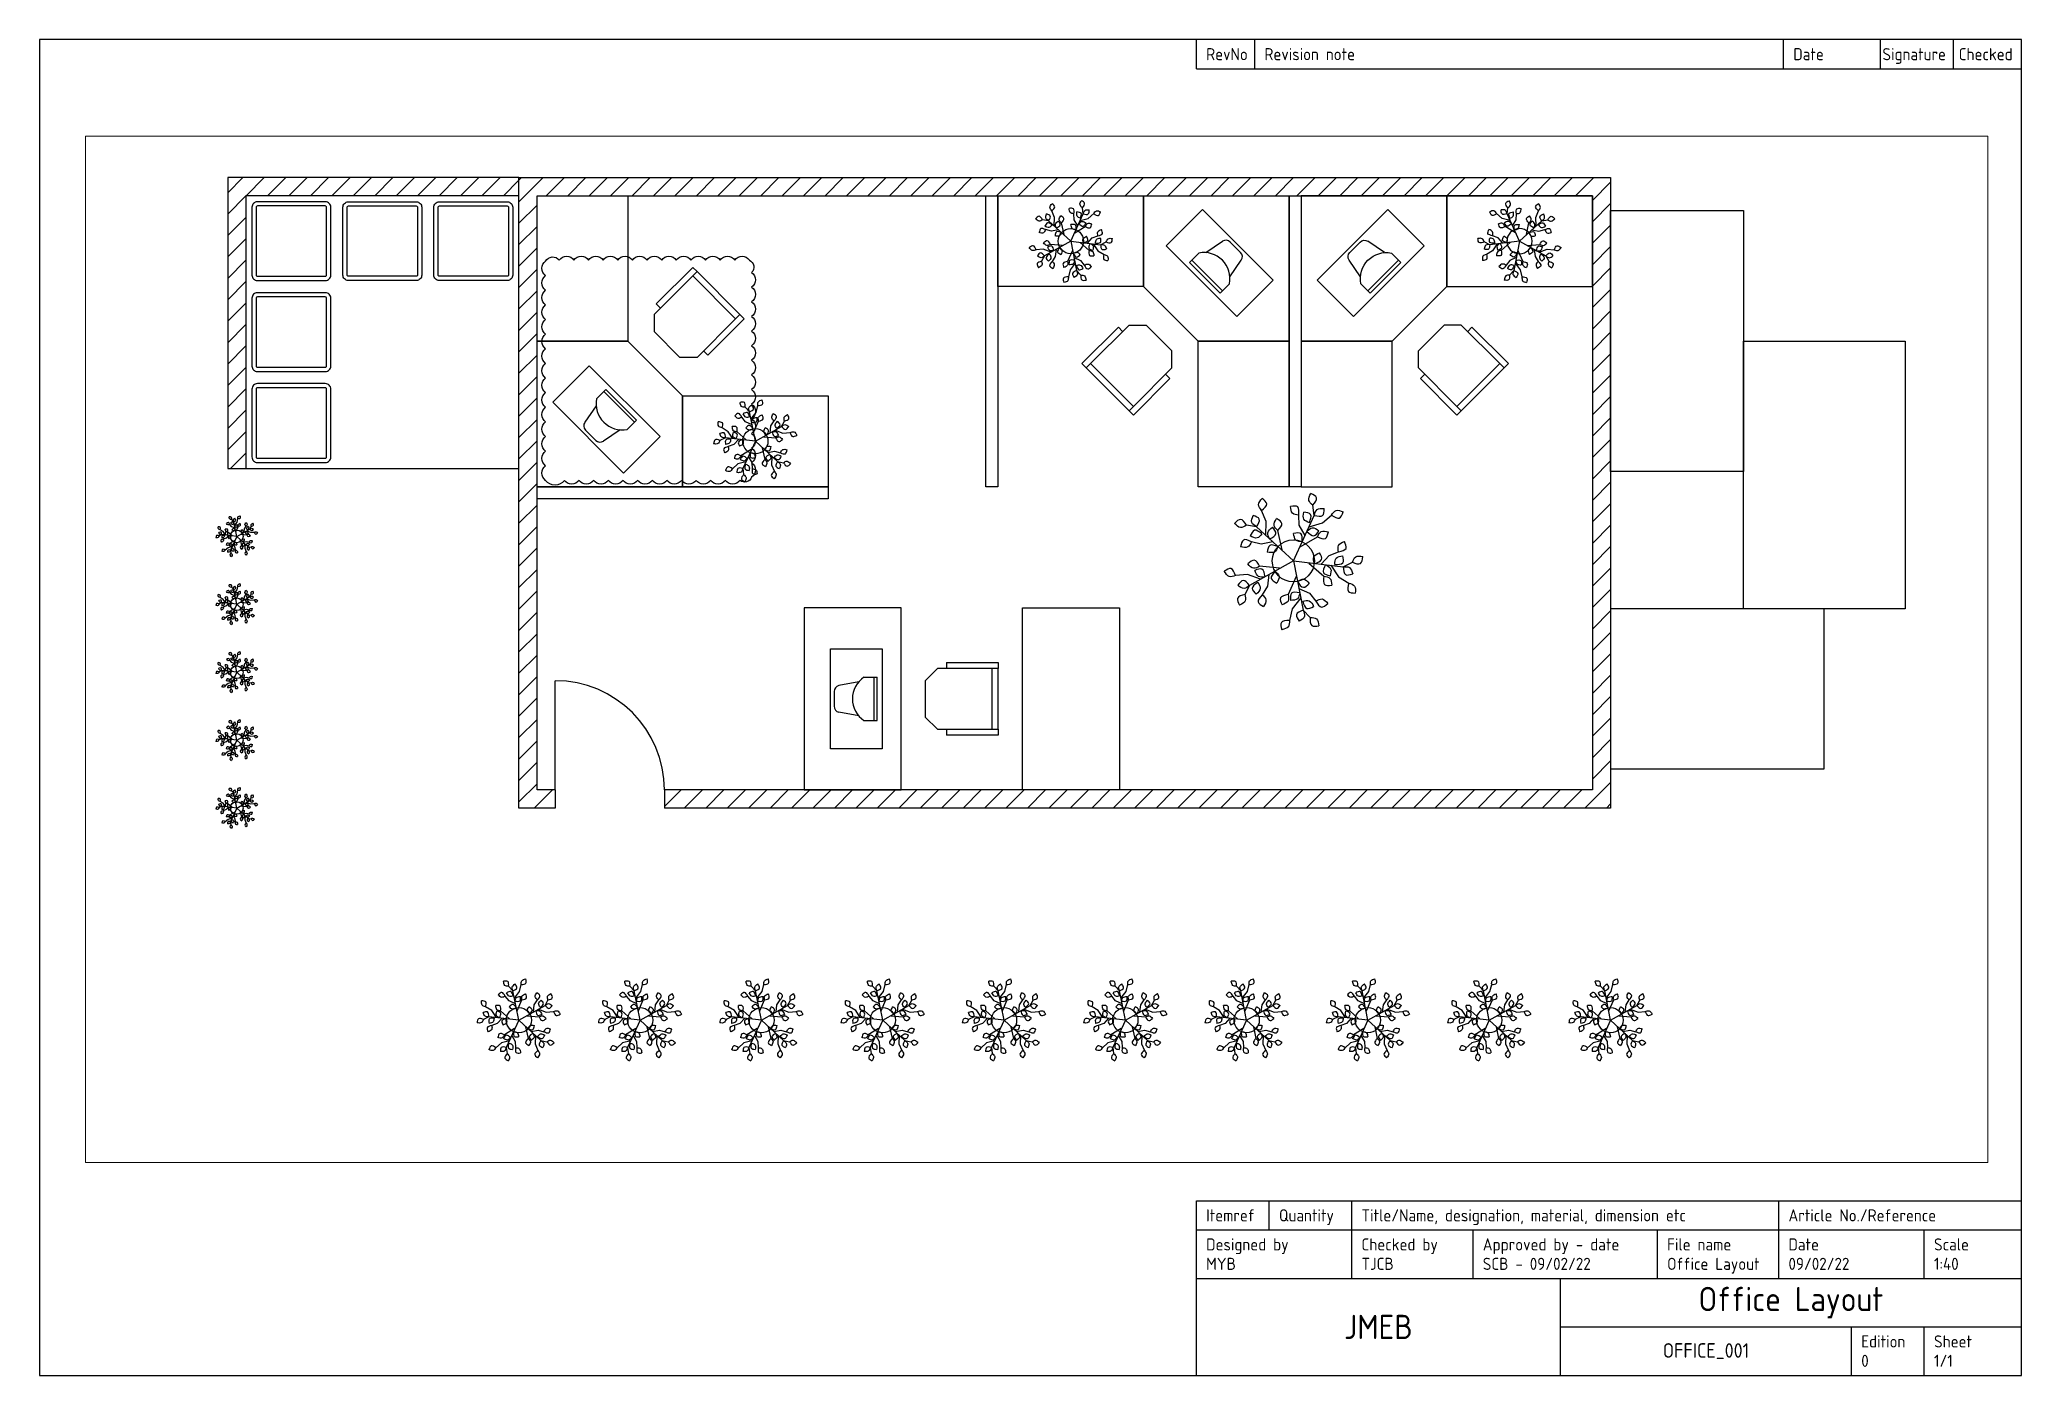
# Paper-space layout 'ISO A3' of a CAD drawing. Header units: millimetres. Extents: x 0 to 408, y 0 to 275.
# The model-space entities are those that its viewports show. They can reach past a viewport. Long polylines and large blocks are cut down to what shows.
import ezdxf
from ezdxf.enums import TextEntityAlignment as Align

# ---------------------------------------------------------------- set-up
doc = ezdxf.new("R2010")
doc.units = ezdxf.units.MM
doc.header["$LTSCALE"] = 200
doc.header["$MEASUREMENT"] = 0
doc.layers.add('0-Markups', color=140, linetype='Continuous', lineweight=30)
for name, color, linetype in [('Bins_DWG1', 150, 'Continuous'), ('Bins_DWG2', 150, 'Continuous'), ('CHAIRS_DWG1', 100, 'Continuous'), ('CHAIRS_DWG2', 100, 'Continuous'), ('DESKS_DWG1', 7, 'Continuous'), ('DESKS_DWG2', 7, 'Continuous'), ('FRAME 025_DWG1', 7, 'Continuous'), ('FRAME 050_DWG1', 6, 'Continuous'), ('FRAME 070_DWG1', 5, 'Continuous'), ('Furniture_DWG1', 1, 'Continuous'), ('Furniture_DWG2', 1, 'Continuous'), ('Hatching-WALL_DWG1', 1, 'Continuous'), ('Hatching-WALL_DWG2', 1, 'Continuous'), ('Landscaping_DWG1', 92, 'Continuous'), ('Landscaping_DWG2', 92, 'Continuous'), ('PCS_DWG1', 10, 'Continuous'), ('PCS_DWG2', 10, 'Continuous'), ('PLANTS_DWG1', 3, 'Continuous'), ('PLANTS_DWG2', 3, 'Continuous'), ('Walls_DWG1', 42, 'Continuous'), ('Walls_DWG2', 42, 'Continuous')]:
    doc.layers.add(name, color=color, linetype=linetype)
doc.layers.add('Viewports_DWG1', color=8, linetype='Continuous', plot=False)
doc.styles.add('ISO Proportional', font='isocp.shx')

# ---------------------------------------------------------------- blocks, each defined once
blk = doc.blocks.new('ISO A3 title block')
at = {"layer": 'FRAME 070_DWG1'}
for p, q in [((0, 275.41), (0, 0)), ((408.41, 275.41), (0, 275.41)), ((238.41, 269.41), (238.41, 275.41)), ((250.41, 269.41), (250.41, 275.41)), ((359.41, 269.41), (359.41, 275.41)), ((379.41, 269.41), (379.41, 275.41)), ((394.41, 269.41), (394.41, 275.41)), ((408.41, 0), (408.41, 275.41)), ((238.41, 269.41), (408.41, 269.41)), ((238.41, 30), (238.41, 36)), ((238.41, 36), (408.41, 36)), ((253.41, 30), (253.41, 36)), ((270.41, 30), (270.41, 36)), ((358.41, 30), (358.41, 36)), ((238.41, 0), (238.41, 30)), ((238.41, 30), (408.41, 30)), ((270.41, 20), (270.41, 30)), ((295.41, 20), (295.41, 30)), ((333.41, 20), (333.41, 30)), ((358.41, 20), (358.41, 30)), ((388.41, 20), (388.41, 30)), ((238.41, 20), (408.41, 20)), ((313.41, 0), (313.41, 20)), ((313.41, 10), (408.41, 10)), ((373.41, 0), (373.41, 10)), ((388.41, 0), (388.41, 10)), ((0, 0), (408.41, 0))]:
    blk.add_line(p, q, dxfattribs=at)
at = {"layer": 'FRAME 025_DWG1', "style": 'ISO Proportional'}
for s, p in [('RevNo', (240.41, 272.41)), ('Revision note', (252.41, 272.41)), ('Date', (361.41, 272.41)), ('Signature', (379.77, 272.41)), ('Checked', (395.49, 272.41)), ('Itemref', (240.41, 33)), ('Quantity', (255.41, 33)), ('Title/Name, designation, material, dimension etc', (272.41, 33)), ('Article No./Reference', (360.41, 33)), ('Designed by', (240.41, 27)), ('Checked by', (272.41, 27)), ('Approved by - date', (297.41, 27)), ('File name', (335.41, 27)), ('Date', (360.41, 27)), ('Scale', (390.41, 27)), ('Edition', (375.41, 7)), ('Sheet', (390.41, 7))]:
    blk.add_text(s, height=2.5, dxfattribs=at).set_placement(p, align=Align.MIDDLE_LEFT)
at = {"layer": 'FRAME 025_DWG1', "style": 'ISO Proportional', "flags": 8}
for tag, p in [('DESIGNED_BY', (240.41, 23)), ('CHECKED_BY', (272.41, 23)), ('APPROVED_BY_DATE', (297.41, 23)), ('FILENAME', (335.41, 23)), ('DATE', (360.41, 23)), ('SCALE', (390.41, 23)), ('EDITION', (375.41, 3)), ('SHEET', (390.41, 3))]:
    blk.add_attdef(tag, text='', height=2.5, dxfattribs=at).set_placement(p, align=Align.MIDDLE_LEFT)
at = {"layer": 'FRAME 050_DWG1', "style": 'ISO Proportional', "flags": 8}
for tag, height, p in [('TITLE', 5, (360.91, 15)), ('OWNER', 5, (275.91, 10)), ('DRAWING_NUMBER', 3, (343.41, 5))]:
    blk.add_attdef(tag, text='', height=height, dxfattribs=at).set_placement(p, align=Align.MIDDLE)
blk = doc.blocks.new('DWG2$0$LEAF')
at = {"layer": 'PLANTS_DWG2', "color": 193, "end_tangent": (0.962728, 0.27047)}
blk.add_spline([(0, 0), (-1.96, 1.89), (-3.91, 0.55)], degree=3, dxfattribs=at)
at = {"layer": 'PLANTS_DWG2', "color": 193}
blk.add_spline([(0, 0), (-1.96, -0.79), (-3.91, 0.55)], degree=3, dxfattribs=at)
blk = doc.blocks.new('DWG2$0$PLANT')
at = {"layer": 'PLANTS_DWG2', "color": 193}
for p, q in [((-8.94, 12.99), (-10.48, 16.67)), ((0, 0), (6.9, 15.01)), ((1.96, 11.78), (1.76, 15.09)), ((6.9, 15.01), (6.44, 18.36)), ((9.59, 12.51), (12.61, 15.12)), ((-12.14, 11.21), (-15.47, 11.8)), ((0, 0), (-12.14, 11.21)), ((-9.12, 8.41), (-8.94, 12.99)), ((-3.71, 3.61), (-5.13, 10.02)), ((3.86, 8.39), (1.96, 11.78)), ((2.29, 4.64), (7.94, 7.98)), ((5.18, 11.27), (9.59, 12.51)), ((0, 0), (-14.41, -8.09)), ((-10.6, 5.51), (-13.81, 6.34)), ((-6.79, 6.26), (-10.6, 5.51)), ((0, 0), (16.41, -1.93)), ((0, 0), (3.24, -16.2)), ((9.17, -1.08), (11.81, 1.77)), ((11.81, 1.77), (14.9, 2.99)), ((-15.11, -4.49), (-19.09, -4.82)), ((-10.82, -6.07), (-15.11, -4.49)), ((-4.58, -2.41), (-11.11, -1.79)), ((-8.05, -4.52), (-8.51, -8.38)), ((0.88, -5.1), (-1.74, -11.12)), ((5.12, -0.74), (10.04, -5.09)), ((12.32, -1.45), (14.86, -5.25)), ((14.86, -5.25), (18.27, -7.32)), ((16.41, -1.93), (19.45, -0.45)), ((-14.41, -8.09), (-16, -11.07)), ((-8.51, -8.38), (-10.29, -11.17)), ((2.43, -12.17), (-0.4, -15.76)), ((1.81, -9.05), (5.34, -10.69)), ((5.34, -10.69), (7.45, -13.24)), ((-0.4, -15.76), (-1.32, -19.64)), ((3.24, -16.2), (5.58, -18.64))]:
    blk.add_line(p, q, dxfattribs=at)
blk.add_circle((0, 0), 6.94, dxfattribs=at)
for p, rotation in [((-10.48, 16.67), 275.0403243146722), ((6.44, 18.36), 288), ((-12.14, 11.21), 294.9348524070542), ((-5.13, 10.02), 283.8275635624211), ((1.76, 15.09), 320.7033619510831), ((5.3, 12.61), 306.4161162851195), ((6.9, 15.01), 222.9348524070542), ((12.61, 15.12), 203.0403243146722), ((-13.81, 6.34), 32.70336195108312), ((-10.36, 8.94), 18.41611628511951), ((-7.87, 7.26), 263.5135545668045), ((2.9, 6.3), 323.1792104330925), ((4.47, 9.73), 191.5135545668045), ((7.94, 7.98), 211.8275635624211), ((14.9, 2.99), 248.7033619510831), ((-11.11, -1.79), 355.8275635624211), ((-5.1, 4.7), 35.17921043309246), ((6.89, -0.81), 251.1792104330924), ((13.63, -1.14), 234.4161162851195), ((19.45, -0.45), 216), ((-19.09, -4.82), 347.0403243146721), ((-14.41, -8.09), 6.934852407054164), ((-9.34, -5.24), 335.5135545668045), ((-6.05, -3.4), 107.1792104330925), ((1.36, -6.8), 179.1792104330925), ((10.04, -5.09), 139.8275635624211), ((10.64, -1.25), 119.5135545668045), ((16.41, -1.93), 150.9348524070542), ((-16, -11.07), 72), ((-11.7, -7.09), 90.41611628511951), ((-10.29, -11.17), 104.7033619510831), ((-1.74, -11.12), 67.8275635624211), ((2.1, -10.5), 47.51355456680455), ((3.13, -13.32), 162.4161162851195), ((7.45, -13.24), 176.7033619510831), ((18.27, -7.32), 131.0403243146722), ((-1.32, -19.64), 59.0403243146722), ((3.24, -16.2), 78.93485240705415), ((5.58, -18.64), 144)]:
    blk.add_blockref('DWG2$0$LEAF', p, dxfattribs=dict(at, rotation=rotation))
blk.add_blockref('DWG2$0$LEAF', (-15.47, 11.8), dxfattribs=at)
blk = doc.blocks.new('DWG2$0$MONITOR')
at = {"layer": 'PCS_DWG2', "color": 193}
for p, q in [((2.41, 13.24), (-2.41, 13.24)), ((-5.61, 5.09), (-4.38, 11.61)), ((5.61, 5.09), (4.38, 11.61)), ((-7.15, 3.36), (-7.15, -1)), ((-7.15, 0), (7.15, 0)), ((7.15, 3.36), (7.15, -1)), ((-7.15, -1), (7.15, -1))]:
    blk.add_line(p, q, dxfattribs=at)
for centre, radius, start, end in [((-2.41, 11.24), 2, 90, 169.33813), ((2.41, 11.24), 2, 10.66187, 90), ((0, -1.46), 8.62, 33.98109, 146.01891)]:
    blk.add_arc(centre, radius, start, end, dxfattribs=at)
blk = doc.blocks.new('DWG2$0$PC')
at = {"layer": 'PCS_DWG2', "color": 193}
for p, q in [((-16.5, 17), (16.5, 17)), ((-16.5, 0), (-16.5, 17)), ((16.5, 17), (16.5, 0)), ((16.5, 0), (-16.5, 0))]:
    blk.add_line(p, q, dxfattribs=at)
at = {"layer": 'Walls_DWG2', "color": 193}
blk.add_blockref('DWG2$0$MONITOR', (0, 2.62), dxfattribs=at)
blk = doc.blocks.new('DWG2$0$DESK')
at = {"layer": 'DESKS_DWG2', "color": 193}
for points in [[(-96, -30), (-96, 0), (-48, 0), (-48, -30)], [(-48, 0), (0, 0), (0, -48), (-30, -48), (-48, -30)], [(0, -96), (-30, -96), (-30, -48), (0, -48)]]:
    blk.add_lwpolyline(points, close=True, dxfattribs=at)
blk = doc.blocks.new('DWG2$0$CHAIR')
at = {"layer": 'CHAIRS_DWG2', "color": 193}
for p, q in [((-10, 0), (-12, 0)), ((-12, 0), (-12, -17)), ((-10, 0), (10, 0)), ((-10, -2), (-10, 0)), ((12, 0), (10, 0)), ((10, 0), (10, -2)), ((12, -17), (12, 0)), ((-10, -20), (-10, -2)), ((-10, -2), (10, -2)), ((10, -2), (10, -20)), ((-10, -17), (-12, -17)), ((12, -17), (10, -17)), ((-10, -20), (-6, -24)), ((6, -24), (-6, -24)), ((10, -20), (6, -24))]:
    blk.add_line(p, q, dxfattribs=at)
blk = doc.blocks.new('DWG2')
at = {"layer": 'Hatching-WALL_DWG2'}
h = blk.add_hatch(dxfattribs=at)
h.set_pattern_fill('ANSI31', color=193, scale=1000)
h.paths.add_polyline_path([(2675, 7648), (275, 7648), (275, 5248), (425, 5248), (425, 7498), (2675, 7498)])
h = blk.add_hatch(dxfattribs=at)
h.set_pattern_fill('ANSI31', color=193, scale=1000)
h.paths.add_polyline_path([(11675, 7648), (2675, 7648), (2675, 2448), (2975, 2448), (2975, 2598), (2825, 2598), (2825, 7498), (3575, 7498), (11525, 7498), (11525, 6748), (11525, 2598), (3875, 2598), (3875, 2448), (11675, 2448)])
at = {"layer": 'Bins_DWG2', "color": 193}
for points in [[(520, 6798), (1080, 6798, 0.414214), (1125, 6843), (1125, 7403, 0.414214), (1080, 7448), (520, 7448, 0.414214), (475, 7403), (475, 6843, 0.414214)], [(520, 6833), (1080, 6833, 0.414214), (1090, 6843), (1090, 7403, 0.414214), (1080, 7413), (520, 7413, 0.414214), (510, 7403), (510, 6843, 0.414214)], [(1830, 6798), (1270, 6798, -0.414214), (1225, 6843), (1225, 7403, -0.414214), (1270, 7448), (1830, 7448, -0.414214), (1875, 7403), (1875, 6843, -0.414214)], [(1830, 6833), (1270, 6833, -0.414214), (1260, 6843), (1260, 7403, -0.414214), (1270, 7413), (1830, 7413, -0.414214), (1840, 7403), (1840, 6843, -0.414214)], [(2580, 6798), (2020, 6798, -0.414214), (1975, 6843), (1975, 7403, -0.414214), (2020, 7448), (2580, 7448, -0.414214), (2625, 7403), (2625, 6843, -0.414214)], [(2580, 6833), (2020, 6833, -0.414214), (2010, 6843), (2010, 7403, -0.414214), (2020, 7413), (2580, 7413, -0.414214), (2590, 7403), (2590, 6843, -0.414214)], [(520, 6048), (1080, 6048, 0.414214), (1125, 6093), (1125, 6653, 0.414214), (1080, 6698), (520, 6698, 0.414214), (475, 6653), (475, 6093, 0.414214)], [(520, 6083), (1080, 6083, 0.414214), (1090, 6093), (1090, 6653, 0.414214), (1080, 6663), (520, 6663, 0.414214), (510, 6653), (510, 6093, 0.414214)], [(520, 5298), (1080, 5298, 0.414214), (1125, 5343), (1125, 5903, 0.414214), (1080, 5948), (520, 5948, 0.414214), (475, 5903), (475, 5343, 0.414214)], [(520, 5333), (1080, 5333, 0.414214), (1090, 5343), (1090, 5903, 0.414214), (1080, 5913), (520, 5913, 0.414214), (510, 5903), (510, 5343, 0.414214)]]:
    blk.add_lwpolyline(points, format="xyb", close=True, dxfattribs=at)
at = {"layer": 'Furniture_DWG2', "color": 193}
for points in [[(5826, 2598), (5826, 4098), (5026, 4098), (5026, 2598)], [(6826, 2598), (6826, 4098), (7626, 4098), (7626, 2598)]]:
    blk.add_lwpolyline(points, close=True, dxfattribs=at)
at = {"layer": 'Landscaping_DWG2', "color": 193}
for points in [[(11675, 7375), (12770, 7375), (12770, 5224), (11675, 5224)], [(12770, 6299), (14103, 6299), (14103, 4090), (12770, 4090)], [(13436, 4090), (11675, 4090), (11675, 2772), (13436, 2772)]]:
    blk.add_lwpolyline(points, close=True, dxfattribs=at)
at = {"layer": 'Walls_DWG2', "color": 193}
for p, q in [((2675, 7648), (275, 7648)), ((275, 7648), (275, 5248)), ((2675, 7648), (11675, 7648)), ((2675, 2448), (2675, 7648)), ((11675, 7648), (11675, 2448)), ((425, 7498), (425, 5248)), ((2675, 7498), (425, 7498)), ((2825, 7498), (11525, 7498)), ((2825, 2598), (2825, 7498)), ((11525, 7498), (11525, 2598)), ((275, 5248), (425, 5248)), ((425, 5248), (2675, 5248)), ((2975, 2598), (2975, 3498)), ((2975, 2598), (2825, 2598)), ((2975, 2598), (2975, 2448)), ((11525, 2598), (3875, 2598)), ((3875, 2598), (3875, 2448)), ((2975, 2448), (2675, 2448)), ((11675, 2448), (3875, 2448))]:
    blk.add_line(p, q, dxfattribs=at)
for points in [[(6625, 7498), (6625, 5098), (6525, 5098), (6525, 7498)], [(9125, 7498), (9125, 5098), (9025, 5098), (9025, 7498)], [(2825, 5098), (5225, 5098), (5225, 4998), (2825, 4998)]]:
    blk.add_lwpolyline(points, close=True, dxfattribs=at)
blk.add_arc((2975, 2598), 900, 0, 90, dxfattribs=at)
at = {"layer": 'CHAIRS_DWG2', "color": 193, "yscale": 25, "zscale": 25}
for p, xscale, rotation in [((7529, 5901), -25, 134.9999999999999), ((10621, 5901), 25, 225.0000000000001), ((6626, 3348), -25, 269.9999999999999)]:
    blk.add_blockref('DWG2$0$CHAIR', p, dxfattribs=dict(at, xscale=xscale, rotation=rotation))
at = {"layer": 'DESKS_DWG2', "color": 193, "xscale": 25, "yscale": 25, "zscale": 25, "rotation": 180}
blk.add_blockref('DWG2$0$DESK', (2825, 5098), dxfattribs=at)
at = {"layer": 'DESKS_DWG2', "color": 193, "yscale": 25, "zscale": 25}
for p, xscale in [((9025, 7498), 25), ((9125, 7498), -25)]:
    blk.add_blockref('DWG2$0$DESK', p, dxfattribs=dict(at, xscale=xscale))
at = {"layer": 'PCS_DWG2', "color": 193}
for p, xscale, yscale, zscale, rotation in [((8302, 6793), 25, 25, 25, 315), ((9848, 6793), -25, 25, 25, 45), ((5670, 3348), 25.00000000000001, 25.00000000000001, 25.00000000000001, 89.99999999999999)]:
    blk.add_blockref('DWG2$0$PC', p, dxfattribs=dict(at, xscale=xscale, yscale=yscale, zscale=zscale, rotation=rotation))
at = {"layer": 'PLANTS_DWG2', "color": 193}
for p, xscale, yscale, zscale in [((7225, 7123), 15, 15, 15), ((10925, 7123), -15, 15, 15), ((9060, 4486), 25, 25, 25)]:
    blk.add_blockref('DWG2$0$PLANT', p, dxfattribs=dict(at, xscale=xscale, yscale=yscale, zscale=zscale))
at = {"layer": 'PLANTS_DWG2', "color": 193, "rotation": 180}
for p, xscale, yscale, zscale in [((4625, 5473), 15, 15, 15), ((350, 4688), 7.500000000000001, 7.500000000000001, 7.500000000000001), ((350, 4128), 7.500000000000001, 7.500000000000001, 7.500000000000001), ((350, 3568), 7.500000000000001, 7.500000000000001, 7.500000000000001), ((350, 3008), 7.500000000000001, 7.500000000000001, 7.500000000000001), ((350, 2448), 7.500000000000001, 7.500000000000001, 7.500000000000001), ((2675, 698), 15, 15, 15), ((3675, 698), 15, 15, 15), ((4675, 698), 15, 15, 15), ((5675, 698), 15, 15, 15), ((6675, 698), 15, 15, 15), ((7675, 698), 15, 15, 15), ((8675, 698), 15, 15, 15), ((9675, 698), 15, 15, 15), ((10675, 698), 15, 15, 15), ((11675, 698), 15, 15, 15)]:
    blk.add_blockref('DWG2$0$PLANT', p, dxfattribs=dict(at, xscale=xscale, yscale=yscale, zscale=zscale))
blk = doc.blocks.new('LEAF')
at = {"layer": 'PLANTS_DWG1', "color": 193, "end_tangent": (0.962728, 0.27047)}
blk.add_spline([(0, 0), (-1.96, 1.89), (-3.91, 0.55)], degree=3, dxfattribs=at)
at = {"layer": 'PLANTS_DWG1', "color": 193}
blk.add_spline([(0, 0), (-1.96, -0.79), (-3.91, 0.55)], degree=3, dxfattribs=at)
blk = doc.blocks.new('PLANT')
at = {"layer": 'PLANTS_DWG1', "color": 193}
for p, q in [((-8.94, 12.99), (-10.48, 16.67)), ((0, 0), (6.9, 15.01)), ((1.96, 11.78), (1.76, 15.09)), ((6.9, 15.01), (6.44, 18.36)), ((9.59, 12.51), (12.61, 15.12)), ((-12.14, 11.21), (-15.47, 11.8)), ((0, 0), (-12.14, 11.21)), ((-9.12, 8.41), (-8.94, 12.99)), ((-3.71, 3.61), (-5.13, 10.02)), ((3.86, 8.39), (1.96, 11.78)), ((2.29, 4.64), (7.94, 7.98)), ((5.18, 11.27), (9.59, 12.51)), ((0, 0), (-14.41, -8.09)), ((-10.6, 5.51), (-13.81, 6.34)), ((-6.79, 6.26), (-10.6, 5.51)), ((0, 0), (16.41, -1.93)), ((0, 0), (3.24, -16.2)), ((9.17, -1.08), (11.81, 1.77)), ((11.81, 1.77), (14.9, 2.99)), ((-15.11, -4.49), (-19.09, -4.82)), ((-10.82, -6.07), (-15.11, -4.49)), ((-4.58, -2.41), (-11.11, -1.79)), ((-8.05, -4.52), (-8.51, -8.38)), ((0.88, -5.1), (-1.74, -11.12)), ((5.12, -0.74), (10.04, -5.09)), ((12.32, -1.45), (14.86, -5.25)), ((14.86, -5.25), (18.27, -7.32)), ((16.41, -1.93), (19.45, -0.45)), ((-14.41, -8.09), (-16, -11.07)), ((-8.51, -8.38), (-10.29, -11.17)), ((2.43, -12.17), (-0.4, -15.76)), ((1.81, -9.05), (5.34, -10.69)), ((5.34, -10.69), (7.45, -13.24)), ((-0.4, -15.76), (-1.32, -19.64)), ((3.24, -16.2), (5.58, -18.64))]:
    blk.add_line(p, q, dxfattribs=at)
blk.add_circle((0, 0), 6.94, dxfattribs=at)
for p, rotation in [((-10.48, 16.67), 275.0403243146722), ((6.44, 18.36), 288), ((-12.14, 11.21), 294.9348524070542), ((-5.13, 10.02), 283.8275635624211), ((1.76, 15.09), 320.7033619510831), ((5.3, 12.61), 306.4161162851195), ((6.9, 15.01), 222.9348524070542), ((12.61, 15.12), 203.0403243146722), ((-13.81, 6.34), 32.70336195108312), ((-10.36, 8.94), 18.41611628511951), ((-7.87, 7.26), 263.5135545668045), ((2.9, 6.3), 323.1792104330925), ((4.47, 9.73), 191.5135545668045), ((7.94, 7.98), 211.8275635624211), ((14.9, 2.99), 248.7033619510831), ((-11.11, -1.79), 355.8275635624211), ((-5.1, 4.7), 35.17921043309246), ((6.89, -0.81), 251.1792104330924), ((13.63, -1.14), 234.4161162851195), ((19.45, -0.45), 216), ((-19.09, -4.82), 347.0403243146721), ((-14.41, -8.09), 6.934852407054164), ((-9.34, -5.24), 335.5135545668045), ((-6.05, -3.4), 107.1792104330925), ((1.36, -6.8), 179.1792104330925), ((10.04, -5.09), 139.8275635624211), ((10.64, -1.25), 119.5135545668045), ((16.41, -1.93), 150.9348524070542), ((-16, -11.07), 72), ((-11.7, -7.09), 90.41611628511951), ((-10.29, -11.17), 104.7033619510831), ((-1.74, -11.12), 67.8275635624211), ((2.1, -10.5), 47.51355456680455), ((3.13, -13.32), 162.4161162851195), ((7.45, -13.24), 176.7033619510831), ((18.27, -7.32), 131.0403243146722), ((-1.32, -19.64), 59.0403243146722), ((3.24, -16.2), 78.93485240705415), ((5.58, -18.64), 144)]:
    blk.add_blockref('LEAF', p, dxfattribs=dict(at, rotation=rotation))
blk.add_blockref('LEAF', (-15.47, 11.8), dxfattribs=at)
blk = doc.blocks.new('MONITOR')
at = {"layer": 'PCS_DWG1', "color": 193}
for p, q in [((2.41, 13.24), (-2.41, 13.24)), ((-5.61, 5.09), (-4.38, 11.61)), ((5.61, 5.09), (4.38, 11.61)), ((-7.15, 3.36), (-7.15, -1)), ((-7.15, 0), (7.15, 0)), ((7.15, 3.36), (7.15, -1)), ((-7.15, -1), (7.15, -1))]:
    blk.add_line(p, q, dxfattribs=at)
for centre, radius, start, end in [((-2.41, 11.24), 2, 90, 169.33813), ((2.41, 11.24), 2, 10.66187, 90), ((0, -1.46), 8.62, 33.98109, 146.01891)]:
    blk.add_arc(centre, radius, start, end, dxfattribs=at)
blk = doc.blocks.new('PC')
at = {"layer": 'PCS_DWG1', "color": 193}
for p, q in [((-16.5, 17), (16.5, 17)), ((-16.5, 0), (-16.5, 17)), ((16.5, 17), (16.5, 0)), ((16.5, 0), (-16.5, 0))]:
    blk.add_line(p, q, dxfattribs=at)
at = {"layer": 'Walls_DWG1', "color": 193}
blk.add_blockref('MONITOR', (0, 2.62), dxfattribs=at)
blk = doc.blocks.new('DESK')
at = {"layer": 'DESKS_DWG1', "color": 193}
for points in [[(-96, -30), (-96, 0), (-48, 0), (-48, -30)], [(-48, 0), (0, 0), (0, -48), (-30, -48), (-48, -30)], [(0, -96), (-30, -96), (-30, -48), (0, -48)]]:
    blk.add_lwpolyline(points, close=True, dxfattribs=at)
blk = doc.blocks.new('CHAIR')
at = {"layer": 'CHAIRS_DWG1', "color": 193}
for p, q in [((-10, 0), (-12, 0)), ((-12, 0), (-12, -17)), ((-10, 0), (10, 0)), ((-10, -2), (-10, 0)), ((12, 0), (10, 0)), ((10, 0), (10, -2)), ((12, -17), (12, 0)), ((-10, -20), (-10, -2)), ((-10, -2), (10, -2)), ((10, -2), (10, -20)), ((-10, -17), (-12, -17)), ((12, -17), (10, -17)), ((-10, -20), (-6, -24)), ((6, -24), (-6, -24)), ((10, -20), (6, -24))]:
    blk.add_line(p, q, dxfattribs=at)
blk = doc.blocks.new('DWG1')
at = {"layer": 'Hatching-WALL_DWG1'}
h = blk.add_hatch(dxfattribs=at)
h.set_pattern_fill('ANSI31', color=193, scale=1000)
h.paths.add_polyline_path([(2675, 7648), (275, 7648), (275, 5248), (425, 5248), (425, 7498), (2675, 7498)])
h = blk.add_hatch(dxfattribs=at)
h.set_pattern_fill('ANSI31', color=193, scale=1000)
h.paths.add_polyline_path([(11675, 7648), (2675, 7648), (2675, 2448), (2975, 2448), (2975, 2598), (2825, 2598), (2825, 7498), (3575, 7498), (11525, 7498), (11525, 6748), (11525, 2598), (3875, 2598), (3875, 2448), (11675, 2448)])
at = {"layer": 'Bins_DWG1', "color": 193}
for points in [[(520, 6798), (1080, 6798, 0.414214), (1125, 6843), (1125, 7403, 0.414214), (1080, 7448), (520, 7448, 0.414214), (475, 7403), (475, 6843, 0.414214)], [(520, 6833), (1080, 6833, 0.414214), (1090, 6843), (1090, 7403, 0.414214), (1080, 7413), (520, 7413, 0.414214), (510, 7403), (510, 6843, 0.414214)], [(1830, 6798), (1270, 6798, -0.414214), (1225, 6843), (1225, 7403, -0.414214), (1270, 7448), (1830, 7448, -0.414214), (1875, 7403), (1875, 6843, -0.414214)], [(1830, 6833), (1270, 6833, -0.414214), (1260, 6843), (1260, 7403, -0.414214), (1270, 7413), (1830, 7413, -0.414214), (1840, 7403), (1840, 6843, -0.414214)], [(2580, 6798), (2020, 6798, -0.414214), (1975, 6843), (1975, 7403, -0.414214), (2020, 7448), (2580, 7448, -0.414214), (2625, 7403), (2625, 6843, -0.414214)], [(2580, 6833), (2020, 6833, -0.414214), (2010, 6843), (2010, 7403, -0.414214), (2020, 7413), (2580, 7413, -0.414214), (2590, 7403), (2590, 6843, -0.414214)], [(520, 6048), (1080, 6048, 0.414214), (1125, 6093), (1125, 6653, 0.414214), (1080, 6698), (520, 6698, 0.414214), (475, 6653), (475, 6093, 0.414214)], [(520, 6083), (1080, 6083, 0.414214), (1090, 6093), (1090, 6653, 0.414214), (1080, 6663), (520, 6663, 0.414214), (510, 6653), (510, 6093, 0.414214)], [(520, 5298), (1080, 5298, 0.414214), (1125, 5343), (1125, 5903, 0.414214), (1080, 5948), (520, 5948, 0.414214), (475, 5903), (475, 5343, 0.414214)], [(520, 5333), (1080, 5333, 0.414214), (1090, 5343), (1090, 5903, 0.414214), (1080, 5913), (520, 5913, 0.414214), (510, 5903), (510, 5343, 0.414214)]]:
    blk.add_lwpolyline(points, format="xyb", close=True, dxfattribs=at)
at = {"layer": 'Furniture_DWG1', "color": 193}
for points in [[(5826, 2598), (5826, 4098), (5026, 4098), (5026, 2598)], [(6826, 2598), (6826, 4098), (7626, 4098), (7626, 2598)]]:
    blk.add_lwpolyline(points, close=True, dxfattribs=at)
at = {"layer": 'Landscaping_DWG1', "color": 193}
for points in [[(11675, 7375), (12770, 7375), (12770, 5224), (11675, 5224)], [(12770, 6299), (14103, 6299), (14103, 4090), (12770, 4090)], [(13436, 4090), (11675, 4090), (11675, 2772), (13436, 2772)]]:
    blk.add_lwpolyline(points, close=True, dxfattribs=at)
at = {"layer": 'Walls_DWG1', "color": 193}
for p, q in [((2675, 7648), (275, 7648)), ((275, 7648), (275, 5248)), ((2675, 7648), (11675, 7648)), ((2675, 2448), (2675, 7648)), ((11675, 7648), (11675, 2448)), ((425, 7498), (425, 5248)), ((2675, 7498), (425, 7498)), ((2825, 7498), (11525, 7498)), ((2825, 2598), (2825, 7498)), ((11525, 7498), (11525, 2598)), ((275, 5248), (425, 5248)), ((425, 5248), (2675, 5248)), ((2975, 2598), (2975, 3498)), ((2975, 2598), (2825, 2598)), ((2975, 2598), (2975, 2448)), ((11525, 2598), (3875, 2598)), ((3875, 2598), (3875, 2448)), ((2975, 2448), (2675, 2448)), ((11675, 2448), (3875, 2448))]:
    blk.add_line(p, q, dxfattribs=at)
for points in [[(6625, 7498), (6625, 5098), (6525, 5098), (6525, 7498)], [(9125, 7498), (9125, 5098), (9025, 5098), (9025, 7498)], [(2825, 5098), (5225, 5098), (5225, 4998), (2825, 4998)]]:
    blk.add_lwpolyline(points, close=True, dxfattribs=at)
blk.add_arc((2975, 2598), 900, 0, 90, dxfattribs=at)
at = {"layer": 'CHAIRS_DWG1', "color": 82, "xscale": -25, "yscale": 25, "zscale": 25, "rotation": 314.9999999999999}
blk.add_blockref('CHAIR', (4321, 6695), dxfattribs=at)
at = {"layer": 'CHAIRS_DWG1', "color": 193, "yscale": 25, "zscale": 25}
for p, xscale, rotation in [((7529, 5901), -25, 134.9999999999999), ((10621, 5901), 25, 225.0000000000001), ((6626, 3348), -25, 269.9999999999999)]:
    blk.add_blockref('CHAIR', p, dxfattribs=dict(at, xscale=xscale, rotation=rotation))
at = {"layer": 'DESKS_DWG1', "color": 193, "xscale": 25, "yscale": 25, "zscale": 25, "rotation": 180}
blk.add_blockref('DESK', (2825, 5098), dxfattribs=at)
at = {"layer": 'DESKS_DWG1', "color": 193, "yscale": 25, "zscale": 25}
for p, xscale in [((9025, 7498), 25), ((9125, 7498), -25)]:
    blk.add_blockref('DESK', p, dxfattribs=dict(at, xscale=xscale))
at = {"layer": 'PCS_DWG1', "color": 193}
for p, xscale, yscale, zscale, rotation in [((8302, 6793), 25, 25, 25, 315), ((9848, 6793), -25, 25, 25, 45), ((5670, 3348), 25.00000000000001, 25.00000000000001, 25.00000000000001, 89.99999999999999)]:
    blk.add_blockref('PC', p, dxfattribs=dict(at, xscale=xscale, yscale=yscale, zscale=zscale, rotation=rotation))
at = {"layer": 'PCS_DWG1', "color": 82, "xscale": 25.00000000000001, "yscale": 25.00000000000001, "zscale": 25.00000000000001, "rotation": 135}
blk.add_blockref('PC', (3548, 5803), dxfattribs=at)
at = {"layer": 'PLANTS_DWG1', "color": 193}
for p, xscale, yscale, zscale in [((7225, 7123), 15, 15, 15), ((10925, 7123), -15, 15, 15), ((9060, 4486), 25, 25, 25)]:
    blk.add_blockref('PLANT', p, dxfattribs=dict(at, xscale=xscale, yscale=yscale, zscale=zscale))
at = {"layer": 'PLANTS_DWG1', "color": 193, "rotation": 180}
for p, xscale, yscale, zscale in [((4625, 5473), 15, 15, 15), ((350, 4688), 7.500000000000001, 7.500000000000001, 7.500000000000001), ((350, 4128), 7.500000000000001, 7.500000000000001, 7.500000000000001), ((350, 3568), 7.500000000000001, 7.500000000000001, 7.500000000000001), ((350, 3008), 7.500000000000001, 7.500000000000001, 7.500000000000001), ((350, 2448), 7.500000000000001, 7.500000000000001, 7.500000000000001), ((2675, 698), 15, 15, 15), ((3675, 698), 15, 15, 15), ((4675, 698), 15, 15, 15), ((5675, 698), 15, 15, 15), ((6675, 698), 15, 15, 15), ((7675, 698), 15, 15, 15), ((8675, 698), 15, 15, 15), ((9675, 698), 15, 15, 15), ((10675, 698), 15, 15, 15), ((11675, 698), 15, 15, 15)]:
    blk.add_blockref('PLANT', p, dxfattribs=dict(at, xscale=xscale, yscale=yscale, zscale=zscale))

msp = doc.modelspace()

# ---------------------------------------------------------------- linework, layer by layer
at = {"layer": '0-Markups'}
msp.add_lwpolyline([(2896, 5150, -0.520567), (2896, 5271, -0.520567), (2896, 5391, -0.520567), (2896, 5512, -0.520567), (2896, 5633, -0.520567), (2896, 5753, -0.520567), (2896, 5874, -0.520567), (2896, 5994, -0.520567), (2896, 6115, -0.520567), (2896, 6236, -0.520567), (2896, 6356, -0.520567), (2896, 6477, -0.520567), (2896, 6597, -0.520567), (2896, 6718, -0.520567), (2896, 6839, -0.520567), (2896, 6959, -0.520567), (3009, 6967, -0.520567), (3129, 6967, -0.520567), (3250, 6967, -0.520567), (3370, 6967, -0.520567), (3491, 6967, -0.520567), (3611, 6967, -0.520567), (3732, 6967, -0.520567), (3853, 6967, -0.520567), (3973, 6967, -0.520567), (4094, 6967, -0.520567), (4214, 6967, -0.520567), (4335, 6967, -0.520567), (4456, 6967, -0.520567), (4576, 6967, -0.520567), (4594, 6864, -0.520567), (4594, 6744, -0.520567), (4594, 6623, -0.520567), (4594, 6502, -0.520567), (4594, 6382, -0.520567), (4594, 6261, -0.520567), (4594, 6141, -0.520567), (4594, 6020, -0.520567), (4594, 5899, -0.520567), (4594, 5779, -0.520567), (4594, 5658, -0.520567), (4594, 5538, -0.520567), (4594, 5417, -0.520567), (4594, 5296, -0.520567), (4594, 5176, -0.520567), (4499, 5150, -0.520567), (4378, 5150, -0.520567), (4257, 5150, -0.520567), (4137, 5150, -0.520567), (4016, 5150, -0.520567), (3896, 5150, -0.520567), (3775, 5150, -0.520567), (3654, 5150, -0.520567), (3534, 5150, -0.520567), (3413, 5150, -0.520567), (3293, 5150, -0.520567), (3172, 5150, -0.520567), (3051, 5150, -0.520567)], format="xyb", close=True, dxfattribs=at)

# ---------------------------------------------------------------- block references
at = {"color": 253}
for name in ['DWG2', 'DWG1']:
    msp.add_blockref(name, (0, 0), dxfattribs=at)

psp = doc.layouts.new('ISO A3')

# ---------------------------------------------------------------- block references
ref = psp.add_blockref('ISO A3 title block', (0, 0))
ref.add_attrib('SHEET', '1/1', dxfattribs={"layer": 'FRAME 025_DWG1', "height": 2.5, "style": 'ISO Proportional'}).set_placement((390.41, 3), align=Align.MIDDLE_LEFT)
ref.add_attrib('EDITION', '0', dxfattribs={"layer": 'FRAME 025_DWG1', "height": 2.5, "style": 'ISO Proportional'}).set_placement((375.41, 3), align=Align.MIDDLE_LEFT)
ref.add_attrib('SCALE', '1:40', dxfattribs={"layer": 'FRAME 025_DWG1', "height": 2.5, "style": 'ISO Proportional'}).set_placement((390.41, 23), align=Align.MIDDLE_LEFT)
ref.add_attrib('TITLE', 'Office Layout', dxfattribs={"layer": 'FRAME 050_DWG1', "height": 5, "style": 'ISO Proportional'}).set_placement((360.91, 15), align=Align.MIDDLE)
ref.add_attrib('DATE', '09/02/22', dxfattribs={"layer": 'FRAME 025_DWG1', "height": 2.5, "style": 'ISO Proportional'}).set_placement((360.41, 23), align=Align.MIDDLE_LEFT)
ref.add_attrib('APPROVED_BY_DATE', 'SCB - 09/02/22', dxfattribs={"layer": 'FRAME 025_DWG1', "height": 2.5, "style": 'ISO Proportional'}).set_placement((297.41, 23), align=Align.MIDDLE_LEFT)
ref.add_attrib('DESIGNED_BY', 'MYB', dxfattribs={"layer": 'FRAME 025_DWG1', "height": 2.5, "style": 'ISO Proportional'}).set_placement((240.41, 23), align=Align.MIDDLE_LEFT)
ref.add_attrib('CHECKED_BY', 'TJCB', dxfattribs={"layer": 'FRAME 025_DWG1', "height": 2.5, "style": 'ISO Proportional'}).set_placement((272.41, 23), align=Align.MIDDLE_LEFT)
ref.add_attrib('OWNER', 'JMEB', dxfattribs={"layer": 'FRAME 050_DWG1', "height": 5, "style": 'ISO Proportional'}).set_placement((275.91, 10), align=Align.MIDDLE)
ref.add_attrib('DRAWING_NUMBER', 'OFFICE_001', dxfattribs={"layer": 'FRAME 050_DWG1', "height": 3, "style": 'ISO Proportional'}).set_placement((343.41, 5), align=Align.MIDDLE)
ref.add_attrib('FILENAME', 'Office Layout', dxfattribs={"layer": 'FRAME 025_DWG1', "height": 2.5, "style": 'ISO Proportional'}).set_placement((335.41, 23), align=Align.MIDDLE_LEFT)

# ---------------------------------------------------------------- viewports
at = {"layer": 'Viewports_DWG1'}
psp.add_viewport(center=(205.47, 149.69), size=(392.09, 211.6381), view_center_point=(6943.75, 3756.37), view_height=8465.5245, dxfattribs=at)

doc.saveas('drawing.dxf')
